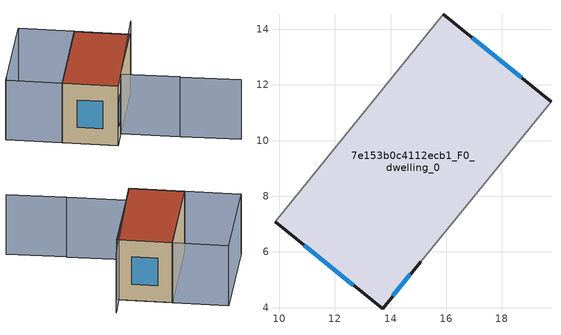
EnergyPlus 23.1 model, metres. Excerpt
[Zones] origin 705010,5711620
7e153b0c4112ecb1_F0_dwelling_0
 floor ground (EU_floor_Construction): 15.07,5.64 19.76,11.4 15.9,14.53 9.85,7.08 13.71,3.96 z0
 wall outside (EU_wall_Construction): 15.9,14.53 19.76,11.4 / 15.07,5.64 13.71,3.96 9.85,7.08 z0:6
 wall adiabatic (EU_wall_Construction): 19.76,11.4 15.07,5.64 / 9.85,7.08 15.9,14.53 z0:6
 window (EU_Window_Construction): 16.94,13.68 18.72,12.25 / 14.71,5.19 14.08,4.42 / 12.67,4.8 10.89,6.24 z1.62:4.38
 roof outside (EU_roof_Construction): 19.76,11.4 15.07,5.64 13.71,3.96 9.85,7.08 15.9,14.53 z6
shading: 23.5,-0.91 19.23,2.37 / 19.26,2.4 15.07,5.64 / 15.07,5.64 21.09,13.41 / 12.05,17.67 5.95,10.21 / 12.04,17.67 15.91,14.52 / 15.91,14.52 9.82,7.05 / 9.82,7.05 5.95,10.21 / 5.95,10.21 12.04,17.67 z0:6
[Building]
EU S2 Campaign: North Axis=0; Terrain=City; Solar Distribution=FullExterior
[Site:Location]
London: Latitude=51.5; Longitude=-0.5; Time Zone=0; Elevation=25
[SizingPeriod:WeatherFileDays]
AnnualSizingPeriod: Begin Month=1; Begin Day of Month=1; End Month=12; End Day of Month=31; Day of Week for Start Day=Monday; Use Weather File Daylight Saving Period=No; Use Weather File Rain and Snow Indicators=No
[MATERIAL]
EU_InternalMass_Material: Roughness=MediumRough; Thickness=0.1; Conductivity=1; Density=1800; Specific Heat=900; Thermal Absorptance=0.9; Solar Absorptance=0.7; Visible Absorptance=0.7
[MATERIAL:NOMASS] Roughness=MediumRough; Thermal Absorptance=0.9; Solar Absorptance=0.7; Visible Absorptance=0.7
Name | Thermal Resistance
EU_wall_NoMass | 0.727863
EU_roof_NoMass | 0.773354
EU_floor_NoMass | 1.79329
[WINDOWMATERIAL:SIMPLEGLAZINGSYSTEM]
EU_Window_SimpleGlazing: UFactor=2.58614; Solar Heat Gain Coefficient=0.76; Visible Transmittance=0.76
[CONSTRUCTION]
EU_wall_Construction: EU_wall_NoMass
EU_roof_Construction: EU_roof_NoMass
EU_floor_Construction: EU_floor_NoMass
EU_InternalMass_Construction: EU_InternalMass_Material
EU_Window_Construction: EU_Window_SimpleGlazing
[ZONE]
7e153b0c4112ecb1_F0_dwelling_0: Type=1; Multiplier=1; Ceiling Height=autocalculate; Volume=285.899; Floor Area=autocalculate; Part of Total Floor Area=Yes
[INTERNALMASS]
7e153b0c4112ecb1_F0_dwelling_0_EU_InternalMass: Construction=EU_InternalMass_Construction; Zone or ZoneList=7e153b0c4112ecb1_F0_dwelling_0; Surface Area=47.6495
[OTHEREQUIPMENT]
EU_Step8_InternalGain_7e153b0c4112ecb1_F0_dwelling_0_f000: Fuel Type=Electricity; Zone or ZoneList or Space or SpaceList=7e153b0c4112ecb1_F0_dwelling_0; Schedule=EU_Step8_GainSchedule_7e153b0c4112ecb1_F0_dwelling_0_f000; Design Level Calculation Method=Watts/Area; Power per Zone Floor Area=1; Fraction Latent=0; Fraction Radiant=0; Fraction Lost=0; Carbon Dioxide Generation Rate=0; EndUse Subcategory=EU_Step8_InternalGains
[ZONEVENTILATION:DESIGNFLOWRATE]
EU_ConstantAir_7e153b0c4112ecb1_F0_dwelling_0: Zone or ZoneList or Space or SpaceList=7e153b0c4112ecb1_F0_dwelling_0; Schedule=EU_AlwaysOn; Design Flow Rate Calculation Method=AirChanges/Hour; Air Changes per Hour=0.484901; Ventilation Type=Natural; Fan Pressure Rise=0; Fan Total Efficiency=1; Constant Term Coefficient=1; Temperature Term Coefficient=0; Velocity Term Coefficient=0; Velocity Squared Term Coefficient=0; Minimum Indoor Temperature=-100; Maximum Indoor Temperature=100; Delta Temperature=-100; Minimum Outdoor Temperature=-100; Maximum Outdoor Temperature=100; Maximum Wind Speed=40
[HVACTEMPLATE:THERMOSTAT]
EU_HeatOnly_7e153b0c4112ecb1_F0_dwelling_0: Constant Heating Setpoint=20; Constant Cooling Setpoint=50
[HVACTEMPLATE:ZONE:IDEALLOADSAIRSYSTEM]
7e153b0c4112ecb1_F0_dwelling_0: Template Thermostat=EU_HeatOnly_7e153b0c4112ecb1_F0_dwelling_0; System Availability Schedule=EU_AlwaysOn; Maximum Heating Supply Air Temperature=50; Minimum Cooling Supply Air Temperature=13; Maximum Heating Supply Air Humidity Ratio=0.0156; Minimum Cooling Supply Air Humidity Ratio=0.0077; Heating Limit=NoLimit; Cooling Limit=NoLimit; Heating Availability Schedule=EU_AlwaysOn; Cooling Availability Schedule=EU_CoolingOff; Dehumidification Control Type=ConstantSensibleHeatRatio; Cooling Sensible Heat Ratio=0.7; Dehumidification Setpoint=60; Humidification Control Type=None; Humidification Setpoint=30; Outdoor Air Method=None; Outdoor Air Flow Rate per Person=0.00944; Outdoor Air Flow Rate per Zone Floor Area=0; Outdoor Air Flow Rate per Zone=0; Demand Controlled Ventilation Type=None; Outdoor Air Economizer Type=NoEconomizer; Heat Recovery Type=None; Sensible Heat Recovery Effectiveness=0.7; Latent Heat Recovery Effectiveness=0.65
[SIZING:ZONE]
7e153b0c4112ecb1_F0_dwelling_0: Zone Cooling Design Supply Air Temperature Input Method=SupplyAirTemperature; Zone Cooling Design Supply Air Temperature=13; Zone Heating Design Supply Air Temperature Input Method=SupplyAirTemperature; Zone Heating Design Supply Air Temperature=50; Zone Cooling Design Supply Air Humidity Ratio=0.008; Zone Heating Design Supply Air Humidity Ratio=0.008; Cooling Design Air Flow Method=DesignDay; Cooling Design Air Flow Rate=0; Cooling Minimum Air Flow per Zone Floor Area=0.000762; Cooling Minimum Air Flow=0; Cooling Minimum Air Flow Fraction=0.2; Heating Design Air Flow Method=DesignDay; Heating Design Air Flow Rate=0; Heating Maximum Air Flow per Zone Floor Area=0.002032; Heating Maximum Air Flow=0.141576; Heating Maximum Air Flow Fraction=0.3; Account for Dedicated Outdoor Air System=No; Dedicated Outdoor Air System Control Strategy=NeutralSupplyAir; Dedicated Outdoor Air Low Setpoint Temperature for Design=autosize; Dedicated Outdoor Air High Setpoint Temperature for Design=autosize; Zone Load Sizing Method=Sensible Load Only No Latent Load; Zone Latent Cooling Design Supply Air Humidity Ratio Input Method=HumidityRatioDifference; Zone Cooling Design Supply Air Humidity Ratio Difference=0.005; Zone Latent Heating Design Supply Air Humidity Ratio Input Method=HumidityRatioDifference; Zone Humidification Design Supply Air Humidity Ratio Difference=0.005
[SCHEDULE:CONSTANT]
Name | Hourly Value
EU_AlwaysOn | 1
EU_CoolingOff | 0
[SCHEDULE:FILE]
EU_Step8_GainSchedule_7e153b0c4112ecb1_F0_dwelling_0_f000: File=../../schedules/7e153b0c4112ecb1/7e153b0c4112ecb1_F0_dwelling_0_f000_gain.csv; Column Number=1; Rows to Skip at Top=0; Number of Hours of Data=8760; Column Separator=Comma; Interpolate to Timestep=No; Minutes per Item=60; Adjust Schedule for Daylight Savings=Yes
